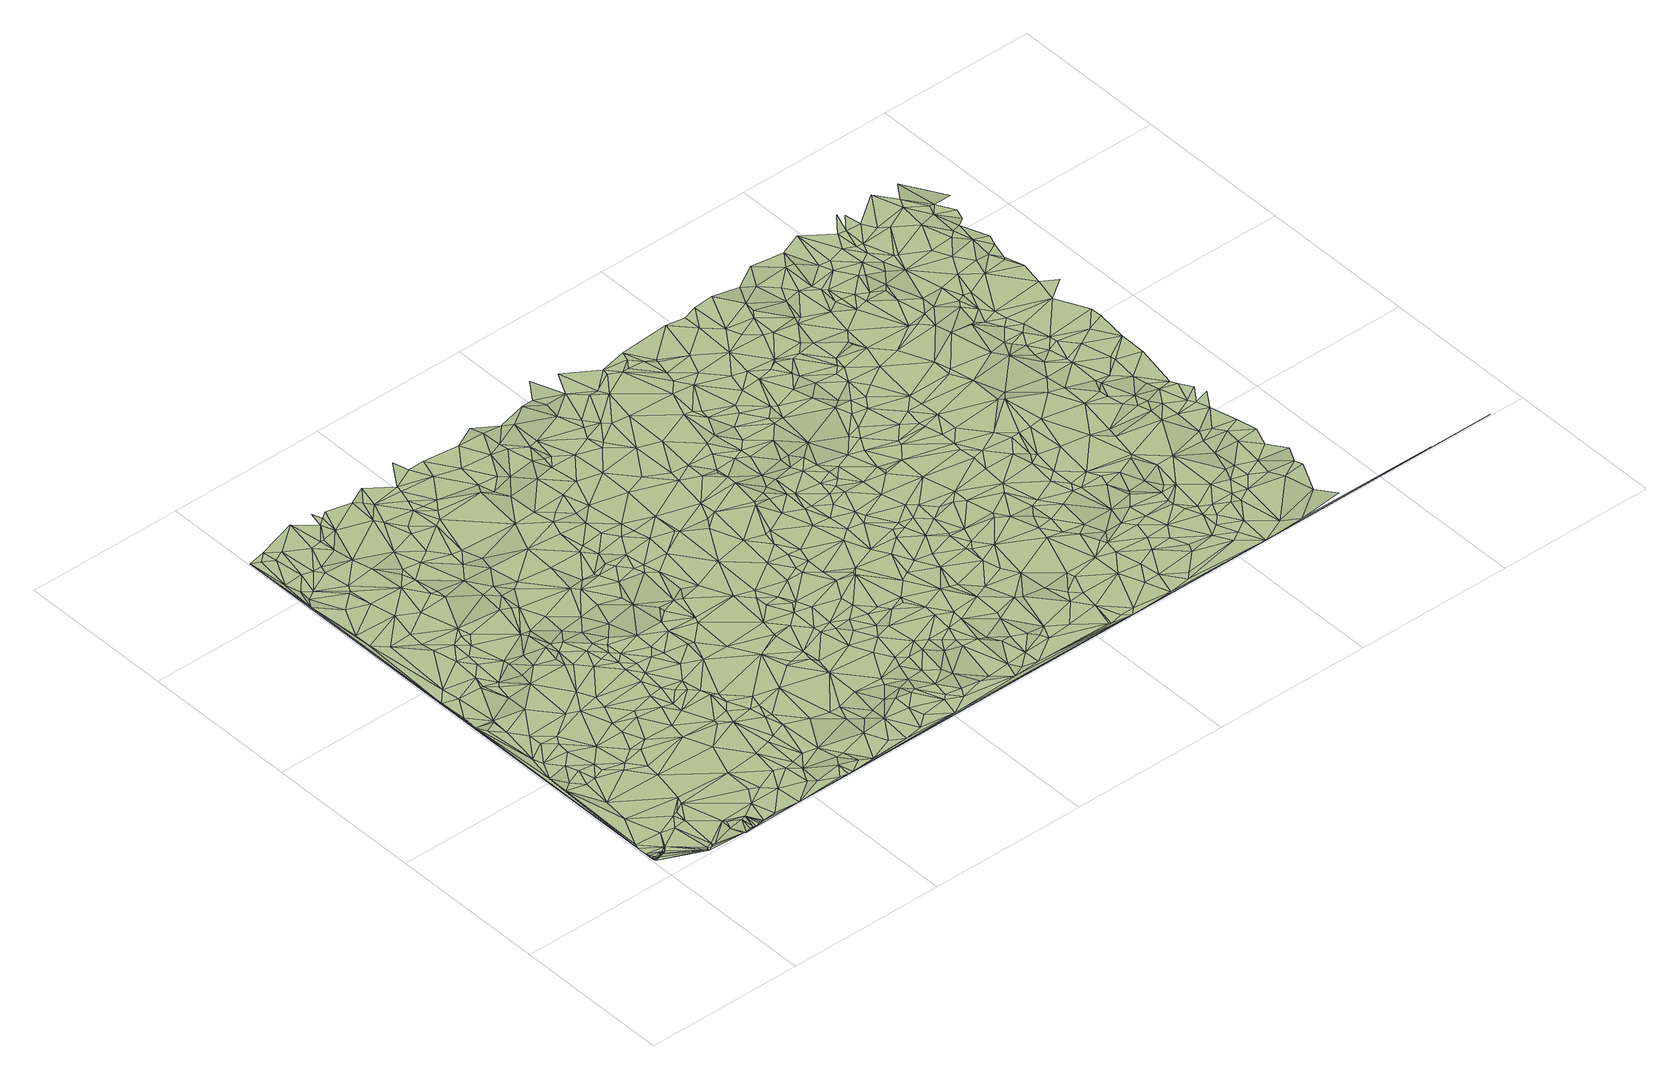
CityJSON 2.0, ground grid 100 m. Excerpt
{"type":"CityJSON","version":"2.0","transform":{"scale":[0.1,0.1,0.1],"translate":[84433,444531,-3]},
"CityObjects":{
"terrain1":{"type":"TINRelief","geometry":[{"type":"CompositeSurface","lod":"2","boundaries":[[[0,1,2]],[[3,0,2]],[[4,1,0]],[[5,6,1]],[[4,0,3]],[[4,5,1]],[[6,7,1]],[[8,3,2]],[[8,4,3]],[[9,6,5]],[[10,7,6]],[[9,5,4]],[[11,8,2]],[[9,10,6]],[[8,9,4]],[[12,11,2]],[[13,9,8]],[[11,13,8]],[[14,13,11]],[[14,11,12]],[[15,7,10]],[[16,13,14]],[[16,14,12]],[[15,10,9]],[[17,16,12]],[[15,9,13]],[[15,13,16]],[[18,17,12]],[[19,7,20]],[[15,16,17]],[[21,19,20]],[[15,17,18]],[[20,7,15]],[[15,18,22]],[[23,15,22]],[[24,12,2]],[[25,15,23]],[[20,15,25]],[[26,25,23]],[[27,19,21]],[[28,26,23]],[[24,18,12]],[[20,25,26]],[[28,20,26]],[[24,22,18]],[[29,21,20]],[[24,23,22]],[[24,28,23]],[[29,20,28]],[[24,2,30]],[[31,21,29]],[[31,27,21]],[[32,19,27]],[[33,28,24]],[[34,28,33]],[[29,28,35]],[[35,28,34]],[[33,24,30]],[[34,33,30]],[[36,27,31]],[[32,37,19]],[[38,34,30]],[[31,29,39]],[[40,34,38]],[[32,27,41]],[[35,34,40]],[[40,38,42]],[[36,43,27]],[[29,35,39]],[[44,40,42]],[[41,27,43]],[[45,35,40]],[[46,38,30]],[[47,19,37]],[[48,32,41]],[[49,36,31]],[[50,51,32]],[[46,42,38]],[[45,39,35]],[[36,52,43]],[[44,42,46]],[[50,32,48]],[[53,40,44]],[[54,41,43]],[[51,37,32]],[[49,31,39]],[[45,40,53]],[[54,48,41]],[[45,55,39]],[[54,43,52]],[[56,44,46]],[[53,44,56]],[[57,51,50]],[[51,58,37]],[[59,52,36]],[[45,60,55]],[[51,61,58]],[[49,39,55]],[[50,48,62]],[[45,53,60]],[[54,52,63]],[[54,63,48]],[[47,64,19]],[[51,65,61]],[[56,46,66]],[[57,65,51]],[[67,37,58]],[[49,55,60]],[[68,36,49]],[[47,37,69]],[[53,56,70]],[[63,52,71]],[[72,57,50]],[[73,69,37]],[[67,58,61]],[[72,50,62]],[[68,59,36]],[[62,48,63]],[[56,66,74]],[[59,71,52]],[[56,74,70]],[[67,73,37]],[[75,66,76]],[[74,66,75]],[[67,61,73]],[[53,70,77]],[[66,78,76]],[[79,47,69]],[[75,76,80]],[[79,69,73]],[[74,75,80]],[[70,74,77]],[[80,76,78]],[[63,71,81]],[[57,82,65]],[[83,60,53]],[[77,80,78]],[[72,82,57]],[[74,80,77]],[[81,71,59]],[[84,62,63]],[[77,78,85]],[[86,47,79]],[[87,61,65]],[[88,85,78]],[[87,73,61]],[[84,72,62]],[[77,85,89]],[[83,53,77]],[[88,89,85]],[[77,89,90]],[[84,63,81]],[[91,77,90]],[[88,90,89]],[[84,82,72]],[[64,92,19]],[[91,90,88]],[[93,81,59]],[[94,47,86]],[[68,93,59]],[[95,49,60]],[[96,79,73]],[[83,77,91]],[[97,91,88]],[[82,98,65]],[[99,60,83]],[[95,68,49]],[[84,81,100]],[[101,86,79]],[[102,88,78]],[[87,103,73]],[[83,91,97]],[[96,73,103]],[[98,87,65]],[[93,104,81]],[[94,64,47]],[[105,94,86]],[[100,81,104]],[[106,82,84]],[[99,95,60]],[[101,79,96]],[[102,97,88]],[[84,100,107]],[[96,103,108]],[[105,86,109]],[[110,93,68]],[[111,86,101]],[[106,98,82]],[[112,83,97]],[[101,96,108]],[[94,113,64]],[[108,103,114]],[[115,99,83]],[[111,109,86]],[[100,104,116]],[[117,84,107]],[[118,108,114]],[[118,101,108]],[[119,103,87]],[[117,106,84]],[[110,104,93]],[[107,100,116]],[[115,83,112]],[[98,119,87]],[[112,97,102]],[[120,68,95]],[[119,114,103]],[[115,95,99]],[[121,113,94]],[[113,122,64]],[[105,121,94]],[[123,101,118]],[[124,105,109]],[[118,114,119]],[[123,111,101]],[[125,105,124]],[[120,110,68]],[[116,104,110]],[[126,64,122]],[[126,127,64]],[[64,127,128]],[[106,129,98]],[[130,107,116]],[[130,117,107]],[[115,131,95]],[[113,132,122]],[[133,111,123]],[[117,134,106]],[[98,129,119]],[[118,119,135]],[[64,128,92]],[[136,109,111]],[[125,121,105]],[[115,112,131]],[[124,109,136]],[[137,123,118]],[[138,127,126]],[[112,102,139]],[[133,136,111]],[[121,132,113]],[[118,135,140]],[[126,122,141]],[[106,134,142]],[[137,118,140]],[[133,123,137]],[[143,116,110]],[[144,134,117]],[[127,145,128]],[[130,116,143]],[[106,142,129]],[[144,117,130]],[[138,126,141]],[[128,146,92]],[[138,145,127]],[[147,125,124]],[[120,95,148]],[[148,95,131]],[[149,136,133]],[[119,150,135]],[[102,151,139]],[[131,112,152]],[[149,133,137]],[[147,124,136]],[[112,139,152]],[[141,122,132]],[[153,146,128]],[[153,128,145]],[[140,135,150]],[[102,154,151]],[[155,121,125]],[[149,156,136]],[[157,119,129]],[[138,141,158]],[[159,92,146]],[[138,160,145]],[[161,138,158]],[[137,140,162]],[[157,150,119]],[[148,131,152]],[[144,130,163]],[[147,136,156]],[[141,132,158]],[[120,164,110]],[[163,130,143]],[[147,155,125]],[[153,159,146]],[[165,134,144]],[[161,166,138]],[[166,160,138]],[[140,150,162]],[[149,167,156]],[[102,168,154]],[[143,110,169]],[[170,139,151]],[[152,139,170]],[[171,129,142]],[[172,142,134]],[[153,145,173]],[[148,152,174]],[[147,156,167]],[[160,173,145]],[[121,175,132]],[[176,149,137]],[[174,152,170]],[[153,173,159]],[[120,148,177]],[[178,157,129]],[[163,143,179]],[[175,158,132]],[[165,144,163]],[[110,164,169]],[[155,175,121]],[[176,137,162]],[[166,180,160]],[[176,167,149]],[[157,181,150]],[[179,143,169]],[[182,148,174]],[[183,162,150]],[[170,151,184]],[[175,161,158]],[[120,177,164]],[[171,178,129]],[[165,172,134]],[[151,154,184]],[[174,170,185]],[[183,150,181]],[[163,179,186]],[[187,173,160]],[[182,177,148]],[[165,163,186]],[[187,160,180]],[[147,188,155]],[[189,166,161]],[[182,174,185]],[[190,171,142]],[[157,191,181]],[[178,191,157]],[[154,168,184]],[[192,147,167]],[[172,190,142]],[[189,180,166]],[[193,162,183]],[[194,159,173]],[[177,169,164]],[[185,170,195]],[[183,181,191]],[[176,162,193]],[[196,161,175]],[[170,184,197]],[[155,198,175]],[[165,186,199]],[[184,168,200]],[[182,185,201]],[[182,201,177]],[[196,189,161]],[[195,170,197]],[[155,188,198]],[[186,179,202]],[[203,183,191]],[[165,199,172]],[[192,167,176]],[[177,204,169]],[[179,169,205]],[[206,187,180]],[[171,207,178]],[[207,191,178]],[[193,183,203]],[[199,186,208]],[[189,206,180]],[[194,173,187]],[[209,184,200]],[[210,200,168]],[[211,203,191]],[[176,193,212]],[[212,193,203]],[[186,202,208]],[[201,185,213]],[[214,188,147]],[[209,197,184]],[[198,215,175]],[[205,169,204]],[[171,216,207]],[[217,177,201]],[[196,175,218]],[[219,171,190]],[[211,191,207]],[[213,185,195]],[[199,220,172]],[[179,221,202]],[[219,216,171]],[[188,222,198]],[[172,220,190]],[[175,215,218]],[[214,147,192]],[[179,205,221]],[[223,187,206]],[[177,224,204]],[[225,195,197]],[[198,222,215]],[[210,209,200]],[[225,197,209]],[[199,208,226]],[[223,194,187]],[[227,212,203]],[[227,203,211]],[[217,201,213]],[[228,176,212]],[[217,224,177]],[[199,226,220]],[[196,218,229]],[[216,230,207]],[[231,223,206]],[[219,190,232]],[[220,232,190]],[[226,208,202]],[[219,230,216]],[[211,207,233]],[[192,176,234]],[[205,204,235]],[[225,209,210]],[[218,215,229]],[[204,224,235]],[[196,236,189]],[[189,237,206]],[[238,222,188]],[[226,202,221]],[[230,233,207]],[[228,234,176]],[[219,239,230]],[[219,232,239]],[[238,215,222]],[[205,235,240]],[[231,206,237]],[[221,205,240]],[[217,213,241]],[[242,213,195]],[[196,229,236]],[[231,243,223]],[[244,212,227]],[[223,243,194]],[[211,233,245]],[[246,195,225]],[[227,211,245]],[[217,247,224]],[[244,228,212]],[[220,248,232]],[[249,229,215]],[[250,210,168]],[[230,251,233]],[[217,241,247]],[[214,238,188]],[[230,239,251]],[[226,252,220]],[[224,253,235]],[[240,235,253]],[[254,192,234]],[[246,225,210]],[[242,241,213]],[[239,232,248]],[[254,214,192]],[[231,237,243]],[[238,249,215]],[[224,247,253]],[[220,252,248]],[[254,234,228]],[[233,251,255]],[[249,236,229]],[[245,233,255]],[[226,221,256]],[[256,221,240]],[[242,195,257]],[[258,214,254]],[[244,227,259]],[[227,245,259]],[[260,237,189]],[[239,261,251]],[[239,248,262]],[[260,189,236]],[[258,238,214]],[[237,263,243]],[[257,195,246]],[[254,228,264]],[[265,247,241]],[[246,210,266]],[[243,263,267]],[[226,256,252]],[[251,261,255]],[[252,268,248]],[[242,265,241]],[[269,236,249]],[[239,262,261]],[[245,255,270]],[[258,254,264]],[[265,253,247]],[[271,249,238]],[[237,272,263]],[[248,268,262]],[[250,266,210]],[[245,270,259]],[[244,273,228]],[[258,274,238]],[[270,255,261]],[[275,242,257]],[[276,269,249]],[[277,240,253]],[[258,264,278]],[[271,276,249]],[[275,265,242]],[[252,279,268]],[[280,236,269]],[[274,271,238]],[[264,228,273]],[[244,259,273]],[[281,272,237]],[[258,278,274]],[[256,279,252]],[[250,168,282]],[[262,268,283]],[[260,236,284]],[[280,284,236]],[[285,257,246]],[[286,246,266]],[[277,256,240]],[[260,281,237]],[[262,283,261]],[[259,270,287]],[[275,257,288]],[[286,266,250]],[[271,289,276]],[[278,264,273]],[[286,285,246]],[[283,268,279]],[[277,253,265]],[[285,288,257]],[[274,290,271]],[[271,290,289]],[[291,279,256]],[[292,270,261]],[[293,259,287]],[[294,269,276]],[[294,280,269]],[[295,284,280]],[[273,259,293]],[[296,261,283]],[[297,288,285]],[[298,260,284]],[[299,291,256]],[[291,283,279]],[[286,250,300]],[[292,287,270]],[[301,265,275]],[[260,302,281]],[[294,276,289]],[[297,285,286]],[[301,275,288]],[[292,261,296]],[[298,302,260]],[[278,303,274]],[[294,295,280]],[[278,273,304]],[[299,256,277]],[[295,305,284]],[[306,288,297]],[[274,303,290]],[[277,265,307]],[[308,168,102]],[[293,287,309]],[[305,298,284]],[[310,283,291]],[[311,281,302]],[[273,293,312]],[[297,286,313]],[[286,300,314]],[[301,307,265]],[[292,309,287]],[[294,289,315]],[[278,304,303]],[[299,310,291]],[[294,305,295]],[[300,250,282]],[[298,311,302]],[[316,296,283]],[[306,301,288]],[[304,273,312]],[[306,297,313]],[[292,296,317]],[[290,318,289]],[[319,286,314]],[[313,286,319]],[[320,317,296]],[[316,283,310]],[[300,321,314]],[[277,307,322]],[[294,315,305]],[[323,293,309]],[[324,312,293]],[[325,298,305]],[[316,320,296]],[[323,309,292]],[[300,282,321]],[[298,326,311]],[[289,318,315]],[[322,307,327]],[[328,299,277]],[[324,293,323]],[[315,329,305]],[[325,330,298]],[[301,327,307]],[[292,317,331]],[[332,277,322]],[[325,305,333]],[[290,303,318]],[[329,333,305]],[[306,313,334]],[[324,335,312]],[[331,317,320]],[[298,330,326]],[[336,304,312]],[[337,310,299]],[[316,331,320]],[[306,338,301]],[[319,314,339]],[[332,322,327]],[[313,319,340]],[[314,321,341]],[[336,303,304]],[[301,342,327]],[[343,277,332]],[[336,312,335]],[[325,333,344]],[[306,334,338]],[[329,344,333]],[[328,277,343]],[[313,340,334]],[[345,323,292]],[[325,344,330]],[[332,327,342]],[[328,337,299]],[[316,346,331]],[[345,292,331]],[[324,347,335]],[[321,282,341]],[[319,339,340]],[[339,314,341]],[[348,324,323]],[[349,316,310]],[[315,350,329]],[[301,351,342]],[[348,347,324]],[[339,352,340]],[[353,335,347]],[[346,354,331]],[[353,336,335]],[[339,341,352]],[[336,355,303]],[[334,340,356]],[[357,348,323]],[[338,358,301]],[[338,334,356]],[[349,346,316]],[[330,359,326]],[[329,350,344]],[[315,318,350]],[[332,342,360]],[[361,343,332]],[[330,344,359]],[[357,323,345]],[[337,349,310]],[[340,352,356]],[[341,282,362]],[[363,318,303]],[[328,343,361]],[[352,341,364]],[[365,331,354]],[[345,331,365]],[[355,363,303]],[[328,361,337]],[[366,336,353]],[[301,358,351]],[[367,354,346]],[[368,347,348]],[[364,341,362]],[[369,352,364]],[[370,371,326]],[[369,356,352]],[[338,356,372]],[[366,355,336]],[[359,370,326]],[[353,347,368]],[[360,342,351]],[[361,332,373]],[[357,368,348]],[[357,345,374]],[[332,360,373]],[[349,367,346]],[[365,354,367]],[[374,345,365]],[[338,372,375]],[[376,364,362]],[[357,374,368]],[[338,375,358]],[[377,359,344]],[[369,364,376]],[[377,344,350]],[[308,282,168]],[[369,378,356]],[[379,366,353]],[[337,361,380]],[[363,381,318]],[[372,356,378]],[[337,382,349]],[[383,350,318]],[[366,384,355]],[[383,318,381]],[[337,385,382]],[[337,380,385]],[[386,353,368]],[[362,282,387]],[[359,388,370]],[[361,373,380]],[[360,351,389]],[[390,374,365]],[[391,369,376]],[[384,363,355]],[[392,378,369]],[[376,362,393]],[[390,365,367]],[[394,372,378]],[[379,353,386]],[[375,372,394]],[[379,384,366]],[[373,360,395]],[[396,381,363]],[[351,358,397]],[[398,377,350]],[[399,368,374]],[[392,369,391]],[[383,398,350]],[[360,389,395]],[[389,351,400]],[[375,397,358]],[[349,382,401]],[[377,402,359]],[[402,388,359]],[[349,403,367]],[[391,376,393]],[[385,404,382]],[[351,397,400]],[[380,405,385]],[[380,373,406]],[[396,363,407]],[[384,407,363]],[[373,395,406]],[[399,374,390]],[[408,394,378]],[[386,368,399]],[[408,378,392]],[[385,405,404]],[[401,382,404]],[[398,409,377]],[[390,367,403]],[[393,362,387]],[[410,375,394]],[[349,401,403]],[[380,411,405]],[[395,389,412]],[[396,413,381]],[[412,389,400]],[[414,398,383]],[[409,402,377]],[[410,397,375]],[[380,406,411]],[[415,384,379]],[[416,383,381]],[[415,379,386]],[[391,393,417]],[[405,411,404]],[[392,391,418]],[[419,400,397]],[[410,394,408]],[[396,407,413]],[[414,409,398]],[[420,386,399]],[[421,407,384]],[[402,422,388]],[[415,386,420]],[[408,392,418]],[[412,400,419]],[[401,404,423]],[[416,381,413]],[[415,421,384]],[[393,387,417]],[[404,411,423]],[[424,406,395]],[[425,395,412]],[[416,414,383]],[[410,426,397]],[[426,419,397]],[[391,417,427]],[[399,390,428]],[[421,413,407]],[[409,429,402]],[[410,408,430]],[[391,427,418]],[[431,390,403]],[[432,412,419]],[[401,433,403]],[[408,418,430]],[[424,395,425]],[[420,399,434]],[[414,429,409]],[[429,422,402]],[[435,411,406]],[[401,423,433]],[[415,420,434]],[[425,412,432]],[[428,390,431]],[[417,387,436]],[[430,418,437]],[[411,438,423]],[[427,417,436]],[[426,439,419]],[[434,399,428]],[[421,440,413]],[[432,419,439]],[[441,437,418]],[[415,442,421]],[[440,416,413]],[[424,435,406]],[[441,418,427]],[[443,414,416]],[[387,444,436]],[[410,445,426]],[[425,432,446]],[[410,430,445]],[[435,438,411]],[[414,447,429]],[[431,403,448]],[[449,430,437]],[[434,428,431]],[[415,434,442]],[[432,439,446]],[[450,403,433]],[[387,451,444]],[[452,433,423]],[[449,437,441]],[[429,453,422]],[[427,436,454]],[[455,416,440]],[[443,447,414]],[[452,423,438]],[[441,427,454]],[[455,443,416]],[[448,403,450]],[[308,387,282]],[[436,444,456]],[[426,457,439]],[[424,425,458]],[[421,459,440]],[[449,445,430]],[[460,429,447]],[[449,441,454]],[[425,446,458]],[[453,461,422]],[[460,453,429]],[[426,445,457]],[[421,442,459]],[[462,454,436]],[[452,463,433]],[[456,444,451]],[[446,439,464]],[[431,448,465]],[[455,466,443]],[[462,436,456]],[[424,458,435]],[[435,467,438]],[[434,431,468]],[[452,438,469]],[[450,433,470]],[[469,438,467]],[[463,470,433]],[[471,466,455]],[[449,454,472]],[[473,439,457]],[[443,474,447]],[[464,439,473]],[[455,440,475]],[[462,476,454]],[[460,447,474]],[[452,469,463]],[[466,474,443]],[[446,464,458]],[[472,454,476]],[[431,465,468]],[[435,477,467]],[[449,478,445]],[[471,474,466]],[[460,479,453]],[[480,448,450]],[[464,473,457]],[[471,455,475]],[[449,472,478]],[[475,440,459]],[[481,462,456]],[[479,461,453]],[[481,476,462]],[[435,458,477]],[[478,457,445]],[[480,465,448]],[[434,482,442]],[[450,470,483]],[[469,484,463]],[[485,456,451]],[[463,484,470]],[[486,467,477]],[[471,487,474]],[[460,474,488]],[[442,489,459]],[[490,481,456]],[[491,472,476]],[[471,475,487]],[[460,488,479]],[[481,491,476]],[[458,486,477]],[[434,468,482]],[[458,464,492]],[[480,468,465]],[[493,470,484]],[[464,457,494]],[[493,483,470]],[[469,467,495]],[[490,456,496]],[[474,487,488]],[[478,494,457]],[[485,496,456]],[[458,492,486]],[[308,451,387]],[[450,483,497]],[[442,482,489]],[[480,450,497]],[[490,491,481]],[[486,495,467]],[[469,495,484]],[[498,478,472]],[[475,459,499]],[[464,494,492]],[[500,472,491]],[[475,501,487]],[[493,497,483]],[[498,472,500]],[[493,484,502]],[[489,503,459]],[[504,490,496]],[[498,494,478]],[[504,491,490]],[[479,488,505]],[[504,496,485]],[[487,506,488]],[[507,485,451]],[[486,492,508]],[[492,494,509]],[[475,499,501]],[[480,510,468]],[[482,511,489]],[[459,503,499]],[[484,495,502]],[[486,512,495]],[[482,468,513]],[[480,497,514]],[[487,501,515]],[[493,516,497]],[[508,492,509]],[[486,508,512]],[[493,502,516]],[[498,517,494]],[[518,500,491]],[[511,503,489]],[[504,485,519]],[[487,515,506]],[[518,491,504]],[[520,501,499]],[[480,514,510]],[[488,506,505]],[[521,509,494]],[[498,522,517]],[[518,498,500]],[[521,494,517]],[[482,523,511]],[[513,468,524]],[[520,499,503]],[[507,451,525]],[[526,508,509]],[[524,468,510]],[[498,527,522]],[[521,517,522]],[[482,513,523]],[[526,509,521]],[[512,528,495]],[[529,497,516]],[[495,528,502]],[[514,497,529]],[[507,519,485]],[[530,501,520]],[[518,527,498]],[[516,502,531]],[[518,504,532]],[[530,515,501]],[[525,451,308]],[[515,533,506]],[[505,506,534]],[[535,514,529]],[[511,536,503]],[[528,537,502]],[[538,512,508]],[[539,520,503]],[[540,504,519]],[[535,510,514]],[[531,502,537]],[[511,523,536]],[[505,534,541]],[[529,516,542]],[[538,508,526]],[[513,543,523]],[[544,528,512]],[[530,533,515]],[[513,524,545]],[[516,531,542]],[[532,504,540]],[[513,545,543]],[[539,530,520]],[[546,526,521]],[[527,547,522]],[[535,529,542]],[[521,522,547]],[[543,545,524]],[[535,548,510]],[[531,537,549]],[[506,533,550]],[[538,551,512]],[[506,550,534]],[[544,512,551]],[[552,527,518]],[[535,542,548]],[[553,537,528]],[[524,510,554]],[[555,531,549]],[[523,543,556]],[[542,531,555]],[[550,541,534]],[[552,518,532]],[[507,557,519]],[[539,503,558]],[[559,526,546]],[[560,549,537]],[[510,548,554]],[[503,536,558]],[[559,538,526]],[[544,553,528]],[[543,524,561]],[[540,519,557]],[[530,562,533]],[[563,546,521]],[[523,564,536]],[[548,542,565]],[[553,560,537]],[[566,547,527]],[[567,532,540]],[[550,568,541]],[[565,542,555]],[[552,566,527]],[[507,525,557]],[[524,554,561]],[[523,556,564]],[[562,550,533]],[[569,555,549]],[[543,561,556]],[[563,521,547]],[[548,565,554]],[[552,532,567]],[[570,553,544]],[[571,551,538]],[[539,572,530]],[[569,549,560]],[[573,544,551]],[[573,570,544]],[[557,525,574]],[[559,571,538]],[[525,308,574]],[[567,540,575]],[[571,573,551]],[[559,546,576]],[[576,546,563]],[[539,558,572]],[[540,557,577]],[[530,572,562]],[[553,578,560]],[[579,565,555]],[[540,577,575]],[[580,555,569]],[[561,554,581]],[[582,554,565]],[[561,583,556]],[[584,563,547]],[[569,560,578]],[[558,536,585]],[[586,557,574]],[[583,564,556]],[[562,587,550]],[[559,588,571]],[[571,588,573]],[[579,555,580]],[[589,547,566]],[[564,585,536]],[[586,574,308]],[[570,590,553]],[[589,566,552]],[[552,567,591]],[[567,575,591]],[[561,581,583]],[[550,587,592]],[[593,570,573]],[[594,563,584]],[[595,581,554]],[[596,559,576]],[[589,584,547]],[[579,582,565]],[[594,576,563]],[[580,569,597]],[[582,595,554]],[[597,569,578]],[[577,598,575]],[[583,599,564]],[[562,572,587]],[[590,578,553]],[[596,600,559]],[[600,588,559]],[[601,308,102]],[[594,584,589]],[[593,573,588]],[[591,575,598]],[[564,599,585]],[[593,590,570]],[[602,596,576]],[[602,576,594]],[[603,580,597]],[[604,577,557]],[[605,599,583]],[[579,580,606]],[[604,557,586]],[[607,583,581]],[[558,608,572]],[[597,578,609]],[[602,600,596]],[[582,610,595]],[[606,580,603]],[[611,582,579]],[[612,587,572]],[[613,586,308]],[[592,587,614]],[[607,581,595]],[[600,615,588]],[[558,585,608]],[[590,609,578]],[[615,593,588]],[[603,597,609]],[[605,583,607]],[[604,598,577]],[[589,552,616]],[[605,617,599]],[[599,618,585]],[[619,579,606]],[[616,552,591]],[[611,610,582]],[[619,611,579]],[[617,618,599]],[[607,595,610]],[[594,589,620]],[[612,614,587]],[[606,603,621]],[[602,594,620]],[[600,622,615]],[[585,618,623]],[[621,603,609]],[[619,606,621]],[[624,591,598]],[[612,572,625]],[[602,626,600]],[[608,585,623]],[[604,586,627]],[[628,623,618]],[[608,625,572]],[[627,586,613]],[[629,609,590]],[[600,626,622]],[[611,630,610]],[[631,617,605]],[[619,630,611]],[[632,590,593]],[[631,605,607]],[[607,610,630]],[[624,598,604]],[[615,632,593]],[[612,625,614]],[[617,633,618]],[[634,619,621]],[[635,621,609]],[[624,616,591]],[[636,628,618]],[[602,620,637]],[[638,620,589]],[[622,639,615]],[[602,640,626]],[[589,616,641]],[[642,623,628]],[[602,637,640]],[[635,609,629]],[[634,630,619]],[[642,608,623]],[[638,589,641]],[[629,590,632]],[[633,636,618]],[[625,643,614]],[[631,607,630]],[[634,621,635]],[[644,633,617]],[[645,625,608]],[[631,644,617]],[[626,639,622]],[[627,613,646]],[[647,604,627]],[[615,639,632]],[[625,648,643]],[[642,628,636]],[[635,629,649]],[[650,648,625]],[[624,604,651]],[[642,645,608]],[[638,637,620]],[[652,614,643]],[[645,650,625]],[[626,640,639]],[[647,627,646]],[[631,630,653]],[[624,654,616]],[[655,634,635]],[[647,651,604]],[[656,641,616]],[[649,629,657]],[[658,643,648]],[[646,613,659]],[[635,649,657]],[[658,648,650]],[[631,653,644]],[[660,630,634]],[[661,636,633]],[[644,661,633]],[[629,632,657]],[[638,641,662]],[[654,656,616]],[[663,624,651]],[[658,652,643]],[[655,635,657]],[[664,640,637]],[[665,654,624]],[[664,637,638]],[[665,624,663]],[[666,645,642]],[[653,661,644]],[[613,308,667]],[[668,641,656]],[[669,634,655]],[[666,650,645]],[[642,636,670]],[[658,650,671]],[[662,641,668]],[[672,652,658]],[[660,634,669]],[[646,659,673]],[[674,638,662]],[[661,670,636]],[[675,639,640]],[[672,658,671]],[[647,646,676]],[[677,661,653]],[[647,676,651]],[[654,678,656]],[[679,653,630]],[[678,668,656]],[[664,638,674]],[[674,662,668]],[[680,671,650]],[[679,630,660]],[[655,657,681]],[[665,682,654]],[[666,642,683]],[[642,670,683]],[[664,675,640]],[[665,663,682]],[[684,632,639]],[[666,680,650]],[[669,655,685]],[[663,651,686]],[[680,672,671]],[[646,673,687]],[[682,678,654]],[[660,669,688]],[[677,653,689]],[[690,657,632]],[[646,687,676]],[[655,681,685]],[[677,691,661]],[[651,676,686]],[[661,691,670]],[[692,674,668]],[[664,674,693]],[[692,668,678]],[[675,694,639]],[[695,652,672]],[[682,663,696]],[[613,667,659]],[[664,693,675]],[[693,674,692]],[[697,660,688]],[[679,689,653]],[[684,639,694]],[[698,683,670]],[[663,686,699]],[[681,657,700]],[[679,660,697]],[[677,701,691]],[[673,659,702]],[[698,670,691]],[[703,688,669]],[[663,699,696]],[[684,690,632]],[[703,669,685]],[[677,689,701]],[[704,666,683]],[[682,705,678]],[[695,672,680]],[[704,680,666]],[[686,676,706]],[[692,678,705]],[[676,687,707]],[[675,693,708]],[[690,700,657]],[[676,707,706]],[[693,692,709]],[[682,696,705]],[[710,685,681]],[[711,697,688]],[[704,683,698]],[[673,702,687]],[[698,691,712]],[[713,689,679]],[[711,688,703]],[[714,679,697]],[[693,709,708]],[[701,715,691]],[[675,716,694]],[[699,686,717]],[[686,706,717]],[[718,681,700]],[[692,705,709]],[[719,703,685]],[[689,720,701]],[[696,699,721]],[[684,694,722]],[[714,713,679]],[[710,681,718]],[[714,697,711]],[[691,715,712]],[[713,720,689]],[[710,719,685]],[[675,708,723]],[[704,724,680]],[[684,722,690]],[[696,725,705]],[[724,695,680]],[[707,687,726]],[[701,727,715]],[[707,726,706]],[[698,712,728]],[[704,698,728]],[[720,727,701]],[[696,721,725]],[[722,700,690]],[[699,717,721]],[[675,723,716]],[[659,667,702]],[[722,694,716]],[[729,709,705]],[[730,708,709]],[[731,711,703]],[[706,726,717]],[[732,714,711]],[[733,712,715]],[[730,709,729]],[[731,703,719]],[[687,702,726]],[[734,713,714]],[[733,728,712]],[[718,700,735]],[[736,708,730]],[[734,720,713]],[[736,723,708]],[[729,705,737]],[[705,725,738]],[[727,739,715]],[[724,740,695]],[[722,741,700]],[[734,714,732]],[[710,718,742]],[[739,733,715]],[[743,727,720]],[[704,744,724]],[[710,742,719]],[[721,717,745]],[[730,729,746]],[[737,705,738]],[[739,728,733]],[[732,711,747]],[[731,719,742]],[[721,748,725]],[[731,747,711]],[[749,704,728]],[[742,718,735]],[[700,741,735]],[[736,730,746]],[[723,750,716]],[[704,751,744]],[[736,752,723]],[[717,726,753]],[[722,716,754]],[[734,743,720]],[[729,737,755]],[[752,750,723]],[[749,751,704]],[[756,726,702]],[[757,734,732]],[[758,739,727]],[[729,755,746]],[[759,728,739]],[[743,758,727]],[[724,760,740]],[[717,761,745]],[[722,754,741]],[[731,742,762]],[[725,763,738]],[[717,753,761]],[[754,716,750]],[[721,745,748]],[[764,726,756]],[[737,738,765]],[[724,744,760]],[[757,732,747]],[[764,753,726]],[[731,762,747]],[[756,702,667]],[[725,748,763]],[[736,766,752]],[[734,767,743]],[[768,728,759]],[[736,746,766]],[[758,759,739]],[[738,763,765]],[[769,749,728]],[[752,770,750]],[[737,765,771]],[[737,771,755]],[[769,728,768]],[[767,758,743]],[[754,750,770]],[[746,755,771]],[[772,753,764]],[[773,744,751]],[[764,756,774]],[[775,745,761]],[[757,776,734]],[[775,761,753]],[[754,770,741]],[[756,667,774]],[[777,759,758]],[[749,773,751]],[[776,767,734]],[[742,735,778]],[[772,764,774]],[[765,763,779]],[[757,747,776]],[[780,760,744]],[[767,777,758]],[[765,779,771]],[[778,735,741]],[[781,748,745]],[[752,782,770]],[[772,783,753]],[[775,753,783]],[[784,768,759]],[[777,784,759]],[[752,766,782]],[[781,745,775]],[[781,763,748]],[[769,773,749]],[[746,771,785]],[[763,786,779]],[[762,742,787]],[[788,744,773]],[[789,774,667]],[[762,790,747]],[[781,786,763]],[[788,780,744]],[[766,746,791]],[[772,774,792]],[[770,793,741]],[[767,794,777]],[[772,792,783]],[[795,769,768]],[[785,771,779]],[[795,768,784]],[[776,794,767]],[[796,775,783]],[[746,785,797]],[[777,798,784]],[[799,773,769]],[[800,779,786]],[[796,781,775]],[[766,801,782]],[[746,797,791]],[[770,782,793]],[[789,667,802]],[[776,747,803]],[[804,792,774]],[[788,773,805]],[[781,800,786]],[[804,774,789]],[[778,741,793]],[[795,799,769]],[[742,778,787]],[[777,794,806]],[[777,806,798]],[[799,805,773]],[[785,779,800]],[[807,783,792]],[[766,791,801]],[[762,787,790]],[[796,783,807]],[[795,784,808]],[[803,747,790]],[[782,801,793]],[[784,798,808]],[[804,807,792]],[[601,667,308]],[[788,809,780]],[[776,810,794]],[[797,785,800]],[[806,794,798]],[[795,811,799]],[[812,788,805]],[[813,800,781]],[[804,789,814]],[[796,813,781]],[[799,812,805]],[[794,808,798]],[[776,803,810]],[[804,814,807]],[[815,791,797]],[[797,800,813]],[[778,793,816]],[[811,812,799]],[[817,796,807]],[[795,818,811]],[[788,819,809]],[[787,778,816]],[[795,808,818]],[[812,819,788]],[[817,807,814]],[[787,820,790]],[[815,821,791]],[[793,801,822]],[[803,790,820]],[[791,823,801]],[[789,802,824]],[[825,796,817]],[[825,813,796]],[[816,793,822]],[[814,789,826]],[[811,827,812]],[[794,828,808]],[[810,828,794]],[[821,823,791]],[[811,818,827]],[[817,814,829]],[[812,830,819]],[[831,815,797]],[[823,822,801]],[[809,819,832]],[[831,797,813]],[[818,808,833]],[[825,817,834]],[[812,827,830]],[[787,835,820]],[[817,829,834]],[[787,816,836]],[[803,837,810]],[[789,824,826]],[[825,838,813]],[[829,814,839]],[[803,820,840]],[[841,821,815]],[[816,822,842]],[[828,833,808]],[[843,818,833]],[[819,830,844]],[[818,845,827]],[[814,826,839]],[[825,834,838]],[[802,846,824]],[[843,845,818]],[[810,847,828]],[[813,838,848]],[[821,849,823]],[[819,844,832]],[[823,850,822]],[[830,827,844]],[[834,829,851]],[[836,816,842]],[[852,802,667]],[[810,837,847]],[[843,833,853]],[[787,836,835]],[[845,854,827]],[[855,813,848]],[[829,839,851]],[[820,835,840]],[[841,815,831]],[[850,842,822]],[[831,813,855]],[[843,853,856]],[[843,856,845]],[[854,844,827]],[[803,840,837]],[[857,849,821]],[[828,858,833]],[[841,857,821]],[[853,833,859]],[[860,850,823]],[[834,861,838]],[[859,833,858]],[[849,862,823]],[[853,859,856]],[[860,823,862]],[[834,851,861]],[[839,826,863]],[[864,826,824]],[[854,865,844]],[[851,839,863]],[[828,847,866]],[[845,867,854]],[[844,868,832]],[[838,869,848]],[[845,856,867]],[[828,870,858]],[[871,836,842]],[[860,872,850]],[[859,858,873]],[[874,842,850]],[[855,848,875]],[[837,866,847]],[[854,876,865]],[[838,861,869]],[[849,877,862]],[[831,855,878]],[[836,879,835]],[[864,863,826]],[[828,866,870]],[[880,860,862]],[[859,881,856]],[[857,877,849]],[[841,882,857]],[[883,840,835]],[[844,865,868]],[[841,831,884]],[[848,869,875]],[[851,885,861]],[[854,867,876]],[[858,886,873]],[[880,862,877]],[[887,836,871]],[[871,842,874]],[[872,874,850]],[[880,872,860]],[[858,870,886]],[[884,831,878]],[[857,882,877]],[[883,835,879]],[[836,888,879]],[[851,863,889]],[[859,873,881]],[[841,884,882]],[[856,881,867]],[[890,866,837]],[[891,836,887]],[[876,868,865]],[[891,888,836]],[[851,889,885]],[[840,892,837]],[[883,893,840]],[[855,875,894]],[[878,855,894]],[[895,873,886]],[[866,896,870]],[[880,897,872]],[[898,887,871]],[[895,886,870]],[[899,869,861]],[[882,900,877]],[[901,871,874]],[[885,899,861]],[[873,902,881]],[[892,890,837]],[[880,877,903]],[[890,896,866]],[[875,869,904]],[[895,902,873]],[[893,892,840]],[[872,897,874]],[[898,871,901]],[[884,878,905]],[[876,867,906]],[[884,900,882]],[[891,887,898]],[[907,883,879]],[[908,879,888]],[[895,870,896]],[[883,909,893]],[[876,910,868]],[[891,908,888]],[[880,903,897]],[[900,911,877]],[[878,912,905]],[[894,875,904]],[[907,879,908]],[[907,909,883]],[[899,904,869]],[[903,877,911]],[[878,894,912]],[[867,881,913]],[[884,905,900]],[[876,906,910]],[[867,913,906]],[[891,898,914]],[[902,913,881]],[[898,901,915]],[[916,902,895]],[[917,893,909]],[[874,897,918]],[[901,874,919]],[[890,920,896]],[[891,914,908]],[[917,892,893]],[[921,890,892]],[[922,895,896]],[[923,909,907]],[[903,924,897]],[[916,913,902]],[[914,898,915]],[[907,908,925]],[[921,920,890]],[[900,905,926]],[[900,927,911]],[[901,919,915]],[[903,911,927]],[[928,906,913]],[[928,910,906]],[[929,917,909]],[[916,895,922]],[[917,921,892]],[[930,905,912]],[[929,909,923]],[[919,874,918]],[[897,924,918]],[[923,907,925]],[[931,912,894]],[[925,908,914]],[[900,926,927]],[[922,896,920]],[[930,926,905]],[[917,932,921]],[[916,933,913]],[[921,932,920]],[[934,928,913]],[[929,935,917]],[[916,922,933]],[[933,934,913]],[[917,935,932]],[[903,927,936]],[[903,936,924]],[[928,937,910]],[[914,915,938]],[[939,928,934]],[[915,919,938]],[[939,937,928]],[[922,940,933]],[[933,940,934]],[[932,941,920]],[[924,942,918]],[[941,922,920]],[[939,934,943]],[[919,918,942]],[[925,914,944]],[[923,925,944]],[[929,923,944]],[[935,941,932]],[[940,943,934]],[[945,940,922]],[[929,946,935]],[[939,947,937]],[[939,943,947]],[[924,936,942]],[[919,942,938]],[[948,945,922]],[[914,938,949]],[[941,950,922]],[[935,946,941]],[[937,947,951]],[[952,947,943]],[[940,953,943]],[[945,953,940]],[[914,949,944]],[[948,922,950]],[[929,954,946]],[[929,944,954]],[[955,952,943]],[[956,938,942]],[[952,957,947]],[[953,955,943]],[[946,958,941]],[[949,938,956]],[[941,958,950]],[[948,959,945]],[[945,959,953]],[[948,950,960]],[[946,961,958]],[[955,962,952]],[[946,954,963]],[[964,954,944]],[[950,958,965]],[[953,966,955]],[[946,967,961]],[[946,963,967]],[[948,960,959]],[[960,950,965]],[[958,961,965]],[[953,959,966]],[[955,966,962]],[[968,961,967]],[[963,968,967]],[[960,969,959]],[[968,970,961]],[[960,965,969]],[[965,961,970]],[[959,969,971]],[[966,959,971]],[[969,965,972]],[[973,965,970]],[[969,972,971]],[[966,974,962]],[[972,965,973]],[[966,971,975]],[[966,975,974]],[[976,971,972]],[[977,975,971]],[[974,975,977]],[[976,978,971]],[[977,971,978]],[[974,977,979]],[[980,979,977]]]}]}
},
"vertices":[
[9,140,16],[5,150,16],[9,130,17],[13,140,17],[18,140,17],[10,160,16],[6,170,16],[4,210,15],[30,140,17],[28,160,16],[11,190,15],[39,140,17],[42,140,17],[36,150,16],[47,150,17],[82,170,16],[51,150,17],[65,150,17],[72,150,17],[4,270,17],[114,190,17],[11,300,17],[81,150,17],[94,160,17],[275,30,8],[104,180,18],[110,180,17],[26,880,17],[121,190,17],[175,290,15],[284,20,5],[110,500,17],[25,1010,19],[281,30,10],[289,40,11],[263,270,14],[130,670,13],[16,1600,6],[314,30,7],[322,350,15],[327,50,13],[85,920,14],[329,40,7],[148,850,14],[343,40,7],[342,280,16],[519,10,4],[9,1860,15],[161,1040,15],[440,450,14],[86,1130,18],[63,1190,18],[212,860,14],[493,150,14],[187,960,16],[355,360,15],[486,80,10],[180,1260,17],[41,1530,15],[375,810,15],[421,400,15],[109,1450,16],[247,1120,13],[288,950,13],[4,2910,18],[180,1350,17],[530,0,6],[111,1560,15],[482,660,17],[16,1690,18],[504,130,15],[287,890,13],[256,1200,15],[119,1570,15],[575,90,15],[567,10,8],[598,0,12],[611,100,14],[601,0,11],[100,1830,15],[589,10,11],[416,850,14],[285,1250,17],[704,160,12],[391,1050,16],[627,10,12],[83,1940,15],[304,1530,17],[661,10,12],[644,10,11],[657,10,11],[661,10,11],[4,3400,13],[490,750,15],[33,2470,13],[774,430,15],[247,1820,17],[747,20,10],[446,1360,17],[771,260,13],[512,920,12],[281,1900,15],[903,0,14],[314,1670,5],[555,880,12],[109,2390,16],[520,1330,15],[572,1050,16],[263,1820,17],[263,2220,15],[788,810,15],[293,2070,15],[891,160,13],[31,2580,15],[323,1760,17],[824,230,12],[627,930,12],[582,1140,16],[347,1790,19],[466,1670,17],[853,640,17],[297,2570,14],[131,2780,13],[361,1980,15],[250,2300,13],[259,2400,14],[43,2970,14],[52,3050,13],[24,3140,14],[607,1460,17],[709,1090,16],[968,290,13],[268,2730,13],[372,2060,14],[638,1270,15],[488,1760,8],[374,2180,16],[487,1910,14],[105,3010,13],[1054,110,7],[497,1880,7],[237,2870,13],[656,1360,15],[807,920,14],[735,1140,16],[144,3150,15],[55,3370,15],[477,2270,16],[994,450,16],[440,2120,16],[581,1780,14],[1090,70,13],[1035,260,12],[125,3330,14],[1198,10,16],[419,2500,16],[452,2210,15],[707,1670,15],[252,2880,14],[113,3420,14],[212,3130,14],[273,2920,14],[599,1880,9],[864,1070,16],[996,770,16],[882,1180,15],[252,3080,14],[497,2190,16],[1250,0,17],[1004,800,15],[1101,200,10],[816,1560,15],[926,1300,14],[190,3360,16],[1096,270,14],[474,2720,15],[704,2020,9],[1074,730,14],[744,1640,17],[928,980,13],[269,3130,16],[701,1730,18],[1102,480,15],[724,1840,20],[1256,90,19],[1178,290,15],[932,1050,14],[330,3280,14],[599,2510,18],[434,3070,10],[927,1430,14],[754,1770,16],[750,2240,14],[718,1970,23],[372,3500,14],[1268,270,16],[465,2950,8],[1300,150,11],[560,2580,18],[971,1190,13],[1280,0,18],[1158,500,13],[1064,1090,15],[762,1850,18],[1106,820,13],[1132,980,13],[413,3190,17],[871,1680,15],[1012,1130,15],[1362,50,18],[1432,10,16],[825,1820,16],[754,2000,16],[1258,540,14],[770,2400,6],[572,2720,17],[889,1580,15],[1230,650,13],[548,2800,16],[940,1500,14],[989,1340,15],[1112,1040,14],[597,2570,18],[403,3290,14],[1211,750,13],[1344,150,14],[1093,1160,14],[889,1900,6],[835,2180,18],[581,2830,16],[953,1600,13],[424,3290,14],[1005,1430,13],[937,1710,13],[803,2210,18],[1157,880,13],[639,2970,17],[524,3310,15],[770,2550,8],[996,1550,13],[1165,950,14],[1268,640,14],[1395,480,16],[492,3390,14],[894,2040,15],[961,1820,8],[1533,200,17],[1266,740,13],[1099,1420,13],[690,2810,17],[1676,20,15],[989,1650,13],[1175,1270,16],[1288,820,13],[825,2310,24],[1034,1690,14],[1291,1220,16],[1549,360,6],[843,2400,24],[1035,1910,15],[731,3240,14],[1155,1600,17],[1153,1480,16],[540,3430,14],[919,2320,17],[1444,780,14],[1590,70,15],[515,3490,15],[1170,1400,16],[771,2860,18],[1114,1780,5],[846,2650,16],[585,3460,14],[1142,2120,21],[935,2530,19],[1511,450,15],[855,2750,19],[1551,1050,15],[968,2350,18],[1312,1370,16],[805,3020,17],[740,3420,15],[2007,10,16],[1306,1520,16],[761,3190,15],[1623,300,5],[1695,220,16],[1165,1930,17],[1580,450,15],[916,2740,18],[966,2630,6],[1350,1360,14],[1318,1820,5],[1178,2080,20],[952,2980,19],[833,3080,16],[1329,1600,14],[1699,320,5],[816,3330,20],[1456,1220,14],[1792,40,15],[1727,700,15],[778,3380,20],[1190,2520,18],[1176,2320,20],[943,3160,17],[1722,490,16],[1592,890,16],[3251,0,14],[1301,1890,13],[1473,1470,13],[858,3480,15],[1242,2140,14],[1806,350,5],[1848,200,16],[997,3010,20],[1490,1510,14],[1400,1700,12],[1278,2720,17],[1853,310,14],[1401,1660,14],[1875,110,14],[1632,900,16],[1379,2000,14],[1331,2110,14],[973,3240,16],[1003,3360,18],[1721,850,15],[1714,1130,15],[1037,3070,19],[997,3320,17],[1493,1690,17],[1736,920,15],[1003,3150,18],[1888,440,5],[1317,2130,15],[1385,2320,14],[1733,1240,16],[1900,480,16],[1946,290,14],[1926,360,11],[2039,130,15],[1748,810,13],[1710,1110,14],[1089,3140,21],[1532,1970,13],[1542,1670,16],[1422,2160,13],[1453,2110,14],[1756,1510,17],[1303,3030,25],[1952,800,14],[1979,300,13],[1445,2240,17],[1588,1740,12],[1403,2500,17],[2012,390,5],[1509,2030,14],[2009,670,18],[1205,3300,19],[1910,980,16],[1825,1130,14],[2131,80,15],[1439,2600,17],[2072,160,14],[1594,1920,13],[1429,2350,14],[1676,1700,15],[1553,2140,16],[2088,260,13],[1145,3430,15],[1119,3530,15],[2045,500,11],[1906,1030,17],[1570,2020,14],[2070,560,17],[2167,140,14],[1340,3090,18],[2108,390,14],[1570,2360,18],[1912,1200,14],[1412,2720,20],[1839,1420,14],[1412,2910,13],[1565,2480,15],[1842,1340,13],[1632,2270,17],[2452,30,14],[1250,3430,16],[1989,950,17],[1725,2010,14],[2221,270,5],[2192,330,11],[2284,120,16],[2129,520,15],[2000,1010,16],[1496,2650,20],[2112,750,15],[1366,2990,19],[1737,2160,17],[2053,880,13],[1872,1470,16],[1358,3250,20],[1887,1780,13],[1929,1350,16],[1954,1260,16],[2012,1170,16],[1574,2570,20],[2225,520,13],[1463,3080,16],[2234,600,16],[1977,1260,16],[2095,960,16],[1625,2730,18],[1520,3040,5],[1699,2350,16],[1605,2920,20],[2344,120,14],[2308,440,6],[2170,830,13],[1713,2260,16],[1671,2580,16],[1473,3400,21],[2059,1420,15],[2178,1120,14],[2187,1040,15],[2216,780,18],[2406,400,14],[1877,2120,16],[1551,3230,21],[2304,560,14],[1894,2100,15],[2199,930,13],[2074,1600,14],[1878,2280,16],[2256,1250,13],[2487,130,14],[2351,510,15],[2164,1420,12],[2324,880,13],[1751,2770,19],[2406,460,15],[1897,2520,18],[1695,3060,8],[2522,60,17],[2459,690,15],[2274,940,14],[1659,3220,8],[2031,2020,12],[2447,560,14],[2102,1820,15],[2621,40,16],[2163,1470,12],[1635,3390,23],[2500,390,17],[1725,2940,21],[2619,140,15],[2464,770,16],[2362,1220,15],[1901,2730,19],[1649,3270,16],[1615,3470,19],[2593,300,9],[2200,1580,16],[2421,920,13],[2073,2080,15],[1743,3020,20],[2247,1350,13],[2129,2200,16],[2251,1470,13],[2204,1690,16],[1785,3010,20],[2543,570,17],[2403,880,13],[1765,3160,4],[1889,2940,19],[2551,380,5],[2362,1240,17],[2551,640,16],[1756,3380,16],[2143,2100,14],[2644,290,16],[2167,2420,18],[2221,1780,16],[2280,1570,13],[2791,150,13],[2398,1260,15],[1813,3160,17],[1819,3350,8],[2038,2570,17],[2728,250,18],[2704,440,14],[2522,1020,13],[2263,1790,16],[2623,830,17],[2501,1470,16],[2772,200,13],[2344,2000,9],[2731,660,13],[2038,2890,16],[2718,480,19],[2029,3000,18],[2458,1670,16],[2173,2770,17],[2835,240,12],[1946,3430,13],[2025,3240,20],[3109,30,15],[2618,1220,16],[2582,1050,14],[2381,2210,14],[2175,2490,19],[2560,1320,17],[2288,2370,14],[2357,2030,8],[2073,3080,20],[2405,1860,15],[2676,820,13],[2871,520,16],[2945,160,16],[2071,2920,17],[2743,970,14],[2718,800,13],[2288,2480,16],[2381,2270,16],[3119,20,15],[2673,1100,15],[2813,690,17],[2577,1530,16],[2431,1990,14],[2167,3050,16],[2518,1800,16],[2915,500,13],[2103,3130,19],[2059,3360,7],[2439,2050,14],[2313,2720,18],[2566,1660,15],[2729,1310,14],[2209,3010,16],[3074,300,15],[2029,3440,4],[2525,1960,15],[2374,2350,18],[2675,1510,17],[2362,2330,17],[2785,1080,14],[2948,860,17],[2487,2080,10],[2560,1800,16],[2182,3350,21],[2758,1370,15],[3032,650,16],[2703,1610,15],[2535,2170,5],[2561,1930,17],[2446,2470,16],[3155,190,14],[2317,2990,20],[2859,1220,13],[2655,1730,16],[2509,2360,17],[2272,3260,21],[2946,990,17],[2483,2550,18],[2564,2090,13],[2975,750,17],[3054,480,7],[2113,3560,14],[2698,1810,15],[2726,1550,16],[2815,1340,14],[2358,3200,17],[2814,1390,14],[3203,40,14],[3119,370,12],[2952,1130,15],[3176,310,14],[2768,1770,16],[2716,2050,13],[2718,1910,14],[2582,2320,18],[2683,2110,16],[2580,2390,16],[2967,970,16],[2544,2810,19],[3291,40,14],[2330,3260,18],[2903,1370,13],[3082,920,16],[2904,1630,13],[3217,490,14],[2260,3500,20],[2944,1480,13],[3007,1020,15],[2692,2200,7],[2960,1150,15],[2767,1840,13],[3230,440,16],[2553,2570,21],[2980,1290,15],[5771,0,15],[3045,1120,17],[2817,1880,13],[3419,310,14],[2640,2450,16],[2818,1950,13],[2762,2340,16],[2613,2980,16],[2899,1770,14],[2745,2200,10],[2794,2130,14],[2459,3330,17],[3531,10,13],[2464,3370,17],[2993,1430,15],[3329,780,15],[2681,2560,15],[2626,2710,18],[2806,2040,13],[3229,1090,14],[2880,1950,16],[3068,1350,13],[2597,2800,18],[3416,490,13],[2532,3290,18],[3149,1330,15],[3477,160,13],[2634,2770,17],[3033,1740,16],[2900,2220,3],[2857,2440,17],[3163,1590,16],[2777,2630,15],[2982,1990,16],[3034,1810,16],[2802,2690,14],[3246,1120,16],[3299,1040,13],[3214,1390,14],[3211,1290,15],[3352,870,14],[2745,2960,17],[2616,3350,17],[2863,2490,17],[2686,3060,15],[3577,160,15],[3564,290,14],[2572,3290,20],[3049,1760,18],[2702,3130,18],[3527,450,14],[2636,3410,18],[2925,2450,13],[3483,690,13],[3073,1960,16],[3424,760,16],[3170,1770,16],[2672,3280,18],[3672,30,13],[3087,2100,15],[2936,2560,16],[3389,960,17],[3545,540,13],[3406,1210,14],[3526,580,14],[2829,3020,16],[4190,0,13],[3447,880,16],[3122,2050,17],[2913,2760,15],[2727,3230,16],[2733,3250,17],[3708,70,13],[3444,1030,12],[3446,1270,15],[3684,340,14],[2969,2540,16],[3550,730,16],[3193,2330,14],[2889,3160,16],[3253,1870,16],[3603,620,5],[2949,2890,14],[3471,1530,16],[3259,1900,16],[3731,430,16],[3836,190,13],[3177,2130,15],[3153,2470,12],[3460,1630,16],[3040,2770,16],[3576,930,17],[3496,1050,14],[3459,1420,14],[2959,3430,15],[3706,610,15],[3222,2230,15],[3035,2860,15],[3757,540,17],[3471,1690,15],[3123,2590,14],[4062,110,15],[3354,2000,15],[3065,3040,16],[3748,740,5],[3820,350,15],[3859,240,16],[3653,1120,16],[3686,980,16],[3450,1900,13],[3314,2210,15],[3140,2790,16],[3248,2370,6],[3291,2320,13],[3202,2690,18],[3646,1420,15],[3879,440,15],[3474,1790,14],[3442,1940,13],[3250,2560,7],[3844,570,15],[3545,1550,14],[3672,1290,19],[3079,3300,15],[3826,680,16],[4005,220,12],[3218,2650,16],[3207,2840,17],[3737,970,18],[3720,1030,16],[3456,2050,16],[3370,2290,14],[3196,2820,17],[3388,2450,10],[3557,1780,17],[3718,1170,16],[3855,900,16],[3896,760,14],[3288,2780,17],[3079,3410,16],[3690,1620,15],[3563,1930,13],[3382,2540,9],[3178,3200,15],[4018,550,15],[3844,1050,17],[3551,2140,15],[4019,590,13],[3296,3030,16],[3719,1360,13],[3214,3110,16],[3743,1330,17],[4080,380,13],[3735,1530,13],[3880,970,17],[4124,150,15],[3454,2350,14],[3432,2590,9],[3341,2790,17],[3169,3440,16],[4039,480,14],[3557,2050,14],[4035,660,13],[4076,270,12],[3920,790,4],[3879,1300,16],[3448,2550,10],[3400,2850,18],[3349,3010,17],[3791,1530,13],[3974,930,15],[4134,330,13],[3352,3170,17],[4210,200,15],[4103,450,14],[3593,2430,15],[3465,2640,9],[3883,1810,18],[4038,800,5],[3300,3450,16],[4133,660,15],[3867,1530,13],[4170,410,15],[3454,2810,13],[4096,980,17],[4083,700,15],[3894,2020,10],[3398,3290,16],[4351,70,16],[3830,2140,14],[4059,1270,13],[4259,360,13],[3916,1790,16],[3639,2590,15],[3494,2980,19],[4275,540,15],[4120,1000,16],[3607,2700,6],[3517,3030,16],[4167,850,12],[3953,1540,13],[4462,20,3],[3835,2270,12],[4307,330,16],[3390,3220,15],[3602,2660,17],[4310,410,15],[3660,2770,13],[3469,3420,4],[3752,2470,11],[3537,3010,17],[3580,3170,4],[4276,850,15],[4394,380,18],[4155,1170,14],[3957,1840,5],[4378,500,17],[3691,2940,15],[3535,3360,12],[3862,2170,14],[4170,1240,11],[4122,1680,14],[4207,1480,18],[4664,160,5],[4416,580,13],[4615,330,16],[3675,3180,18],[3929,2580,14],[4474,470,18],[3623,3260,17],[4428,1110,15],[3616,3500,19],[3807,2860,19],[4467,570,19],[4115,2130,14],[4163,2040,23],[4037,2490,14],[4468,730,5],[4568,410,20],[4069,2400,7],[4430,1200,20],[4193,1770,23],[3763,2980,19],[3750,3370,20],[3772,3110,20],[4741,40,14],[3973,2560,16],[4485,840,11],[4363,1350,13],[4215,1650,15],[4587,520,19],[5357,0,19],[3804,2980,19],[3749,3160,20],[4507,900,26],[3798,3080,20],[4408,1280,20],[3890,2880,21],[3879,2960,21],[4332,1500,22],[4615,710,20],[4335,1440,23],[4722,380,31],[4740,330,32],[3800,3360,24],[4059,2600,15],[3928,3190,16],[3823,3470,17],[4625,810,19],[4021,2780,19],[4273,1880,18],[4376,1590,16],[3949,2920,22],[4382,1780,16],[4577,880,20],[3895,3270,16],[4445,1350,25],[4521,1090,19],[4215,2140,19],[4384,1550,18],[3999,3070,15],[4468,1270,26],[4181,2360,26],[4519,1210,18],[4706,600,19],[4019,2870,27],[4275,1960,14],[4243,2110,13],[4784,490,19],[4129,2610,21],[4293,2050,15],[4238,2520,14],[4205,2370,19],[4685,1020,18],[4054,2910,25],[4132,2700,17],[4463,1570,16],[4358,1940,16],[4753,720,20],[4585,1310,19],[4381,1820,16],[4030,3050,15],[4548,1480,17],[4729,850,18],[4634,1140,18],[3967,3260,16],[4302,2240,17],[4346,2140,17],[4255,2340,15],[3971,3530,15],[4566,1390,17],[4660,1100,18],[4088,3140,15],[4433,2020,15],[4437,1970,15],[4129,3000,18],[4297,2440,17],[4566,1680,17],[4523,1870,15],[4265,2700,18],[4267,2560,15],[4218,2940,15],[4360,2290,15],[4572,1650,16],[4399,2190,14],[4687,1280,20],[4668,1320,19],[4080,3290,15],[4349,2370,16],[4733,1200,19],[4761,1130,19],[4311,2580,17],[4176,3070,14],[4158,3180,14],[4360,2570,15],[4722,1600,18],[4145,3400,15],[4634,1930,17],[4151,3260,13],[4249,3070,16],[4404,2730,16],[4725,1770,18],[4192,3250,14],[4649,2250,18],[4271,3060,16],[4515,2640,16],[4194,3390,16],[4429,2970,17],[4750,2050,16],[4480,2860,16],[4241,3520,17],[4289,3380,17],[4390,3260,18],[4688,2400,17],[4334,3300,16],[4752,1970,16],[4273,3490,16],[4551,2750,17],[4525,3160,19],[4581,2980,15],[4639,2750,12],[4485,3520,24],[4717,2550,17],[4782,2340,17],[4649,2890,22],[4542,3330,24],[4675,2660,14],[4683,2680,14],[4615,3010,22],[4707,2780,25],[4628,3180,24],[4667,3020,25],[4734,2850,25],[4575,3390,25],[4658,3250,22],[4723,3060,20],[4684,3240,24],[4745,3130,20],[4654,3500,17],[4806,3250,14]
]}
